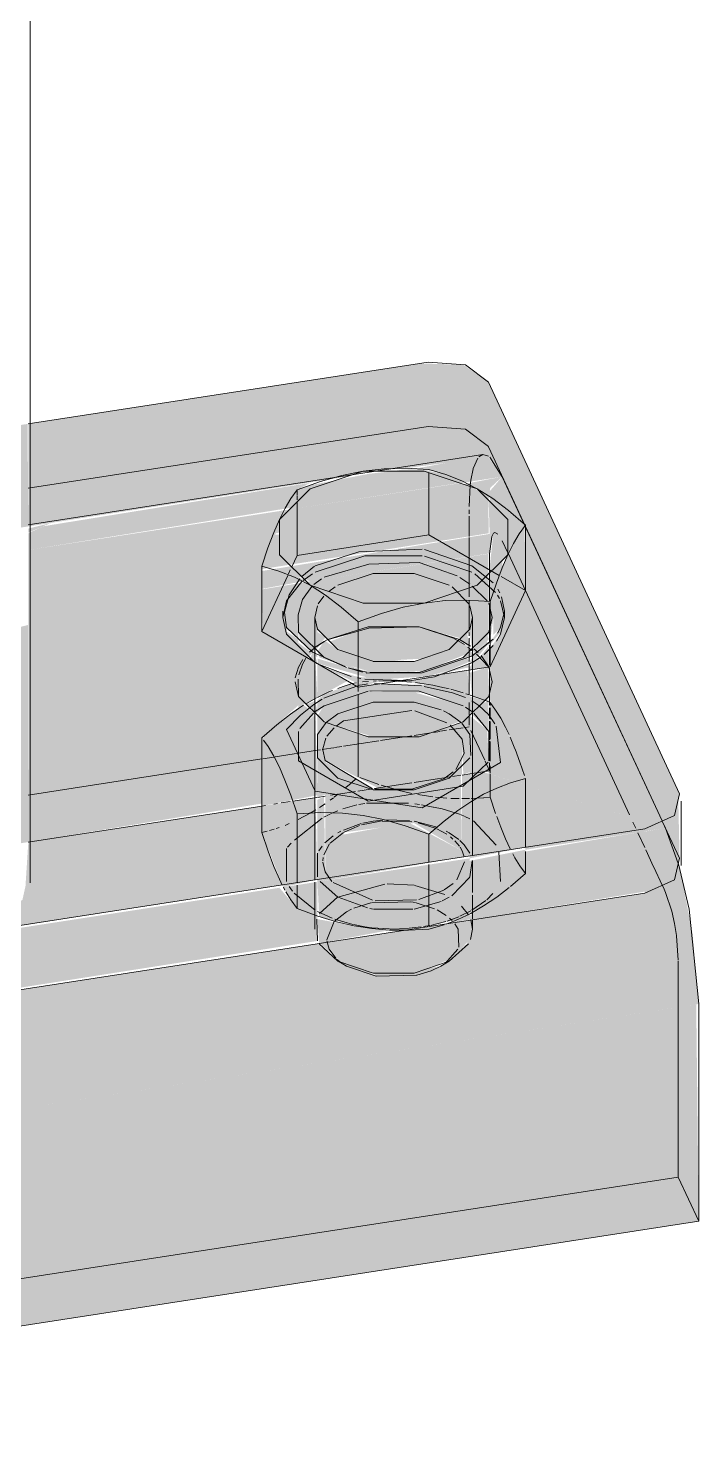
# Model space of a CAD drawing. Header units: millimetres. Extents: x -3576 to 4228, y -1686 to 5244.
# Drawn here: x -1121.2 to -1053.2, y 515.2 to 658.8 of the extents above; entities that cross this region are included whole.
import ezdxf

# ---------------------------------------------------------------- set-up
doc = ezdxf.new("R2010")
doc.units = ezdxf.units.MM
doc.layers.add('A_--------_E-', color=8, linetype='Continuous', lineweight=9)
doc.layers.add('M-_EQPT----_E', color=7, linetype='Continuous', lineweight=9)

# ---------------------------------------------------------------- blocks, each defined once
blk = doc.blocks.new('PNS-Filter column D1200 _180 Left feed 50-50_ - ASY PNS-Filter column D1200_iam-904181-В50 Аксонометрия')
at = {"layer": 'A_--------_E-'}
h = blk.add_hatch(color=10, dxfattribs=at)
h.paths.add_polyline_path([(-1056.88, 578.28), (-1055.62, 578.84), (-1055.12, 581.03), (-1074.53, 622.85), (-1077.07, 624.62), (-1081.55, 624.75), (-1121.22, 618.62), (-1121.22, 608.2), (-1088.91, 613.25), (-1086.73, 613.81), (-1083.08, 614.1), (-1074.39, 615.22), (-1072.48, 611.91), (-1056.88, 578.29)])
h.paths.add_polyline_path([(-1216.2, 593.5), (-1213.79, 593.88), (-1216.1, 599.5), (-1216.1, 603.88), (-1218.92, 602.63), (-1219.28, 600.15), (-1218, 597.37)])
h = blk.add_hatch(color=254, dxfattribs=at)
h.paths.add_polyline_path([(-1058.1, 578.04), (-1057.61, 578.54), (-1074.4, 593.84), (-1074.34, 590.31), (-1072.67, 587.57), (-1070.98, 583.25), (-1070.76, 581.93), (-1058.65, 578.21)])
h.paths.add_polyline_path([(-1060.79, 586.71), (-1070.76, 608.19), (-1070.76, 601.68), (-1072.33, 598.29), (-1060.92, 586.84)])
h.paths.add_polyline_path([(-1193.63, 596.99), (-1191.15, 597.38), (-1191.15, 604.51), (-1198.5, 603.38), (-1198.5, 598.52), (-1195.7, 597.64)])
h.paths.add_polyline_path([(-1072.55, 605.32), (-1071.98, 606.46), (-1072.55, 606.88), (-1072.55, 606.46)])
h.paths.add_polyline_path([(-1073.13, 603.99), (-1073.11, 604.77), (-1073.42, 604.38)])
h.paths.add_polyline_path([(-1121.22, 608.2), (-1121.3, 618.61), (-1124.12, 618.17), (-1124.12, 607.75), (-1121.29, 608.19)])
h.paths.add_polyline_path([(-1121.22, 607.57), (-1118.92, 608.55), (-1121.22, 607.98)])
h.paths.add_polyline_path([(-1070.85, 608.39), (-1073.11, 613.25), (-1074.51, 611.63), (-1074.31, 610.67), (-1074.09, 611.02), (-1071.39, 608.86)])
h = blk.add_hatch(color=254, dxfattribs=at)
h.paths.add_polyline_path([(-1218, 590.84), (-1212.83, 591.82), (-1213.79, 593.88), (-1218.91, 592.81), (-1218.45, 591.82)])
h.paths.add_polyline_path([(-1121.22, 605.81), (-1094.55, 610.1), (-1094.57, 610.37), (-1094.76, 610.71), (-1093.94, 611.9), (-1092.63, 612.62), (-1119.73, 608.21), (-1121.22, 607.5), (-1121.22, 606.17)])
h.paths.add_polyline_path([(-1077.39, 612.59), (-1073.11, 613.25), (-1074.53, 615.23), (-1075.82, 615.22), (-1081.98, 614.05), (-1080.01, 613.81), (-1078.8, 613.25), (-1078.78, 613.05), (-1077.45, 612.61)])
h = blk.add_hatch(color=254, dxfattribs=at)
h.paths.add_polyline_path([(-1201.43, 555.15), (-1095.45, 571.8), (-1096.88, 575.21), (-1097.53, 577.56), (-1097.53, 579.8), (-1121.22, 576.14), (-1121.51, 571.65), (-1121.82, 570.26), (-1125.47, 568.65), (-1192.23, 558.57), (-1195.7, 558.83), (-1198.51, 560.97), (-1200.01, 563.95), (-1205.15, 563.16), (-1203.04, 558.61)])
h.paths.add_polyline_path([(-1070.76, 575.36), (-1056.54, 577.56), (-1060.92, 586.84), (-1072.33, 598.29), (-1074.34, 593.79), (-1057.71, 578.43), (-1058.1, 578.04), (-1070.76, 581.93), (-1070.76, 575.62)])
h.paths.add_polyline_path([(-1218, 590.84), (-1212.49, 591.09), (-1212.75, 591.65), (-1217.44, 590.93)])
h.paths.add_polyline_path([(-1215.56, 585.6), (-1210.32, 586.41), (-1212.38, 590.84), (-1218, 590.84), (-1216.1, 586.75)])
h.paths.add_polyline_path([(-1121.22, 600.2), (-1097.53, 603.86), (-1097.53, 604.17), (-1096.1, 607.5), (-1095.73, 607.58), (-1095.73, 608.91), (-1094.87, 609.89), (-1121.22, 605.81), (-1121.22, 600.45)])
h.paths.add_polyline_path([(-1074.51, 610.86), (-1074.34, 612.11), (-1073.11, 613.25), (-1077.07, 612.49), (-1075.66, 612.02), (-1074.53, 610.89)])
for color, points in [(254, [(-1094.74, 609.91), (-1077.45, 612.61), (-1078.8, 613.25), (-1078.89, 613.48), (-1081.55, 614.02), (-1083.27, 613.96), (-1084.27, 613.81), (-1086.73, 613.53), (-1092.63, 612.38), (-1093.94, 611.9), (-1094.87, 610.54), (-1094.55, 610.1)]), (254, [(-1089.25, 613.14), (-1086.73, 613.81), (-1087.25, 613.81), (-1088.91, 613.25)]), (254, [(-1097.53, 601.85), (-1093.39, 602.61), (-1093.8, 603.08), (-1093.44, 603.03), (-1092.63, 602.61), (-1074.39, 605.46), (-1074.02, 607.5), (-1097.53, 603.67), (-1097.53, 602.22)]), (254, [(-1086.21, 594.49), (-1081.23, 594.77), (-1078.49, 595.69), (-1077.52, 596.65), (-1081.55, 598), (-1086.73, 598), (-1090.62, 596.5), (-1089.46, 595.57), (-1086.26, 594.5)]), (254, [(-1074.4, 596.15), (-1074.3, 596.5), (-1074.4, 596.4)]), (254, [(-1091.09, 573.11), (-1089.13, 577.13), (-1082.07, 578.07), (-1077.2, 575.26), (-1077.33, 582.93), (-1091.09, 580.8), (-1091.09, 573.98)]), (10, [(-1055.25, 573.94), (-1055.12, 574.5), (-1055.25, 580.43), (-1055.9, 578.71), (-1056.88, 578.28), (-1055.62, 574.99), (-1055.25, 573.98)]), (254, [(-1083.03, 567.19), (-1077.63, 568.27), (-1076.42, 568.85), (-1076.42, 574.49), (-1091.87, 572.1), (-1091.7, 568.56), (-1087.25, 567.48), (-1083.55, 567.19)]), (10, [(-1198.07, 537.28), (-1053.18, 559.7), (-1053.8, 566.82), (-1054.86, 572.3), (-1055.25, 573.9), (-1055.9, 572.18), (-1058.65, 570.96), (-1076.42, 568.21), (-1076.67, 565.85), (-1079.35, 563.53), (-1085.9, 562.51), (-1086.73, 563), (-1090.13, 564.36), (-1091.87, 565.82), (-1194.25, 550.07), (-1198.07, 550.62), (-1200.14, 552.37), (-1200.79, 553.36), (-1199.6, 549.24), (-1198.69, 544.41), (-1198.16, 539)]), (254, [(-1085.9, 562.51), (-1081.5, 563.02), (-1078.2, 564.31), (-1076.42, 566.25), (-1076.42, 568.21), (-1091.63, 565.86), (-1089.36, 563.88), (-1086.21, 562.83)]), (10, [(-1198.07, 515.24), (-1053.18, 537.65), (-1053.43, 559.66), (-1198.07, 537.28), (-1198.07, 526.81)])]:
    blk.add_hatch(color=color, dxfattribs=at).paths.add_polyline_path(points)
h = blk.add_hatch(color=254, dxfattribs=at)
h.paths.add_polyline_path([(-1095.33, 571.56), (-1091.87, 572.35), (-1092.09, 580.65), (-1097.53, 579.8), (-1097.53, 577.11), (-1095.38, 571.65)])
h.paths.add_polyline_path([(-1076.42, 574.49), (-1070.76, 575.62), (-1070.76, 581.93), (-1075.11, 583.27), (-1076.42, 583.07), (-1076.42, 574.74)])
h.paths.add_polyline_path([(-1074.4, 593.94), (-1074.34, 593.95), (-1072.33, 598.29), (-1074.05, 600.01), (-1074.02, 597.18), (-1073.28, 597.92), (-1073.28, 597.27), (-1074.34, 595.86), (-1074.4, 593.95)])
h.paths.add_polyline_path([(-1097.53, 603.86), (-1074.5, 607.5), (-1074.53, 610.89), (-1075.91, 612.1), (-1077.39, 612.59), (-1094.74, 609.91), (-1095.73, 608.91), (-1095.73, 607.35), (-1096.39, 607.35), (-1097.53, 604.17)])
h = blk.add_hatch(color=254, dxfattribs=at)
h.paths.add_polyline_path([(-1070.76, 581.93), (-1070.98, 583.25), (-1072.79, 587.82), (-1074.4, 590.33), (-1074.53, 583.36), (-1074.48, 583.08), (-1071.46, 582.15)])
h.paths.add_polyline_path([(-1074.4, 596.8), (-1074.24, 597.27), (-1073.9, 599.87), (-1072.33, 598.29), (-1070.76, 601.68), (-1070.85, 608.39), (-1074.09, 611.02), (-1074.5, 610.73), (-1074.39, 607.44), (-1074.02, 607.5), (-1074.4, 603.97), (-1074.4, 597.27)])
h.paths.add_polyline_path([(-1073.13, 603.99), (-1073.45, 604.42), (-1072.55, 605.32), (-1073.11, 604.04)])
h.paths.add_polyline_path([(-1072.55, 605.32), (-1072.55, 606.88), (-1071.98, 606.46)])
h = blk.add_hatch(color=254, dxfattribs=at)
h.paths.add_polyline_path([(-1092.03, 589.15), (-1091.87, 589.31), (-1092.09, 590.48), (-1093.01, 590.14), (-1092.09, 589.22)])
h.paths.add_polyline_path([(-1097.53, 579.8), (-1091.87, 580.9), (-1092.09, 589.09), (-1093.8, 587.57), (-1093.8, 589.68), (-1097.13, 587.07), (-1097.53, 586.44), (-1097.53, 580.05)])
h.paths.add_polyline_path([(-1076.26, 589.15), (-1074.89, 590.52), (-1076.42, 590.93), (-1076.42, 589.31)])
h.paths.add_polyline_path([(-1076.42, 583.07), (-1074.4, 583.38), (-1074.67, 587.57), (-1076.42, 588.99), (-1076.42, 583.25)])
h.paths.add_polyline_path([(-1091.87, 590.84), (-1088.82, 592.51), (-1091.87, 594.19), (-1091.87, 590.93)])
h.paths.add_polyline_path([(-1076.42, 593.63), (-1074.53, 593.96), (-1075.68, 594.87), (-1076.42, 593.91)])
h.paths.add_polyline_path([(-1076.42, 591.08), (-1076.67, 593.59), (-1083.18, 592.45), (-1079.44, 591.91), (-1076.43, 591.08)])
h.paths.add_polyline_path([(-1074.48, 593.93), (-1074.4, 594.11), (-1074.48, 593.95)])
h.paths.add_polyline_path([(-1092.03, 595.69), (-1091.87, 595.85), (-1091.87, 597.76), (-1090.77, 596.65), (-1086.73, 598), (-1081.04, 597.82), (-1077.33, 596.84), (-1076.42, 597.46), (-1076.19, 595.75), (-1074.48, 597.27), (-1074.53, 605.41), (-1092.97, 602.56), (-1093.21, 602.52), (-1097.53, 601.8), (-1097.39, 597.46), (-1093.8, 595.38), (-1093.8, 596.07), (-1095, 597.53), (-1095, 597.92), (-1093.8, 596.72), (-1093.8, 597.46), (-1092.09, 595.75)])
h.paths.add_polyline_path([(-1091.87, 594.94), (-1092.09, 595.62), (-1092.4, 595.32), (-1092.09, 595.01)])
h.paths.add_polyline_path([(-1076.42, 594.94), (-1075.89, 595.32), (-1076.42, 595.53), (-1076.42, 595.01)])
h.paths.add_polyline_path([(-1081.04, 600.42), (-1079.48, 600.94), (-1079.22, 600.62), (-1080.65, 600.47)])
h.paths.add_polyline_path([(-1083.18, 600), (-1082.84, 600.42), (-1081.55, 600.32), (-1082.84, 600.07)])
h.paths.add_polyline_path([(-1091.06, 601.22), (-1091.55, 601.86), (-1091.07, 601.44)])
h = blk.add_hatch(color=254, dxfattribs=at)
h.paths.add_polyline_path([(-1121.22, 598.18), (-1097.53, 601.85), (-1097.53, 603.86), (-1121.22, 600.2), (-1121.22, 599.54)])
h.paths.add_polyline_path([(-1093.21, 602.52), (-1093.08, 602.67), (-1093.8, 603.08), (-1093.8, 602.82), (-1093.39, 602.61)])
h = blk.add_hatch(color=254, dxfattribs=at)
h.paths.add_polyline_path([(-1205.15, 563.16), (-1200.01, 564.19), (-1209.45, 584.54), (-1214.69, 583.72), (-1214.36, 583.01)])
h.paths.add_polyline_path([(-1121.22, 576.14), (-1097.53, 580.05), (-1097.39, 586.84), (-1093.8, 590.04), (-1093.72, 590.84), (-1093.01, 590.14), (-1091.87, 590.84), (-1092.09, 594.36), (-1092.87, 594.85), (-1093.8, 593.91), (-1093.8, 595.38), (-1097.53, 597.53), (-1097.53, 601.85), (-1121.22, 598.18), (-1121.22, 577.31)])
h.paths.add_polyline_path([(-1074.4, 590.33), (-1074.57, 593.91), (-1076.42, 593.33), (-1076.19, 590.99), (-1074.89, 590.52), (-1074.48, 590.93), (-1074.48, 590.36)])
h.paths.add_polyline_path([(-1081.04, 600.42), (-1079.1, 600.76), (-1079.48, 600.94), (-1080.65, 600.55)])
h.paths.add_polyline_path([(-1083.18, 600), (-1081.55, 600.42), (-1082.84, 600.42)])
h.paths.add_polyline_path([(-1091.06, 601.22), (-1091.25, 601.76), (-1091.63, 601.58), (-1091.07, 601.22)])
h = blk.add_hatch(color=254, dxfattribs=at)
h.paths.add_polyline_path([(-1198.5, 564.18), (-1191.15, 565.32), (-1191.15, 587.37), (-1198.5, 586.23), (-1198.5, 583.01)])
h.paths.add_polyline_path([(-1124.12, 575.69), (-1121.22, 576.14), (-1121.27, 598.18), (-1124.12, 597.46), (-1124.12, 575.77)])
h.paths.add_polyline_path([(-1093.8, 589.68), (-1093.13, 590.25), (-1093.8, 590.84), (-1093.8, 590.04)])
h.paths.add_polyline_path([(-1074.48, 590.36), (-1074.66, 590.75), (-1074.79, 590.48), (-1074.53, 590.38)])
h.paths.add_polyline_path([(-1093.8, 593.91), (-1092.91, 594.87), (-1093.8, 595.38), (-1093.8, 594.36)])
h = blk.add_hatch(color=254, dxfattribs=at)
h.paths.add_polyline_path([(-1091.87, 580.68), (-1091.09, 580.96), (-1091.06, 584.42), (-1085.75, 581.63), (-1079.01, 582.67), (-1077.2, 586.58), (-1077.07, 582.97), (-1076.42, 583.25), (-1076.42, 588.99), (-1077.55, 588.18), (-1082.28, 586.84), (-1087.1, 586.97), (-1091.21, 588.34), (-1091.87, 588.99), (-1091.87, 580.9)])
h.paths.add_polyline_path([(-1082.54, 592.68), (-1080.55, 592.91), (-1081.71, 592.81), (-1082.3, 592.72)])
h.paths.add_polyline_path([(-1091.87, 594.29), (-1092.09, 595.01), (-1092.4, 595.32), (-1092.6, 594.87), (-1091.94, 594.31)])
h.paths.add_polyline_path([(-1083.77, 592.49), (-1083.73, 592.68), (-1087.73, 592.91), (-1091.06, 593.8), (-1087.94, 592.32), (-1086.45, 592.46), (-1085.19, 592.5)])
h.paths.add_polyline_path([(-1076.42, 589.31), (-1076.43, 591.08), (-1080.15, 592.07), (-1085.37, 592.24), (-1088.05, 592.06), (-1088.52, 592.16), (-1091.21, 591.15), (-1091.87, 590.55), (-1091.87, 589.31), (-1091.06, 590.02), (-1086.21, 591.46), (-1081.04, 591.29), (-1076.66, 589.55), (-1076.43, 589.33)])
h.paths.add_polyline_path([(-1076.42, 594.29), (-1076.19, 594.36), (-1075.58, 595.01), (-1075.89, 595.32), (-1076.42, 594.46), (-1076.42, 594.32)])
h.paths.add_polyline_path([(-1080.1, 593.06), (-1076.42, 593.91), (-1076.7, 594.19), (-1079.27, 593.33)])
h.paths.add_polyline_path([(-1087.05, 593.33), (-1080.65, 593.53), (-1076.42, 595.01), (-1076.7, 595.24), (-1077.07, 594.87), (-1082.22, 593.37), (-1087.21, 593.53), (-1091.57, 595.23), (-1091.87, 595.53), (-1091.66, 594.87), (-1087.06, 593.34)])
h.paths.add_polyline_path([(-1076.42, 595.85), (-1076.7, 597.47), (-1077.52, 596.65), (-1076.7, 596.13), (-1076.53, 595.96)])
h.paths.add_polyline_path([(-1091.87, 595.85), (-1091.06, 596.95), (-1091.87, 597.46), (-1091.87, 596.47)])
h.paths.add_polyline_path([(-1093.8, 596.07), (-1093.8, 596.72), (-1095, 597.53), (-1095, 597.27), (-1094.11, 596.37)])
h.paths.add_polyline_path([(-1074.48, 596.07), (-1074.4, 596.5), (-1074.48, 596.34)])
h = blk.add_hatch(color=254, dxfattribs=at)
h.paths.add_polyline_path([(-1093.8, 587.38), (-1092.09, 589.22), (-1093.28, 590.04), (-1093.8, 589.68), (-1093.8, 587.56)])
h.paths.add_polyline_path([(-1074.48, 587.38), (-1074.53, 590.38), (-1075.1, 590.31), (-1076.19, 589.09), (-1074.53, 587.43)])
h.paths.add_polyline_path([(-1074.49, 593.92), (-1074.48, 594.15), (-1074.53, 596.02), (-1075.44, 594.87), (-1074.52, 593.95)])
h.paths.add_polyline_path([(-1092.87, 594.85), (-1092.72, 594.99), (-1093.8, 596.07), (-1093.8, 595.38), (-1092.91, 594.87)])
h.paths.add_polyline_path([(-1075.89, 595.32), (-1074.48, 596.72), (-1074.67, 597.27), (-1076.19, 595.62)])
h.paths.add_polyline_path([(-1092.4, 595.32), (-1092.09, 595.75), (-1093.8, 597.46), (-1093.58, 596.5), (-1092.63, 595.55)])
h = blk.add_hatch(color=254, dxfattribs=at)
h.paths.add_polyline_path([(-1091.87, 572.1), (-1076.42, 574.74), (-1076.42, 583.07), (-1077.2, 582.95), (-1077.2, 575.26), (-1082.65, 578.14), (-1089.34, 576.88), (-1091.09, 573.11), (-1091.21, 580.78), (-1091.87, 580.44), (-1091.87, 572.35)])
h.paths.add_polyline_path([(-1074.32, 596.23), (-1073.28, 597.46), (-1073.28, 597.92), (-1074.3, 596.5), (-1074.3, 596.48)])
h = blk.add_hatch(color=9, dxfattribs=at)
h.paths.add_polyline_path([(-1075.56, 594.99), (-1074.48, 596.34), (-1074.7, 596.5), (-1075.85, 595.28), (-1075.58, 595.01)])
h.paths.add_polyline_path([(-1092.72, 594.99), (-1092.4, 595.32), (-1093.8, 596.39), (-1093.8, 596.07), (-1093.33, 595.59)])
h = blk.add_hatch(color=254, dxfattribs=at)
h.paths.add_polyline_path([(-1083.18, 586.84), (-1081.04, 587.02), (-1076.78, 588.63), (-1076.43, 589.33), (-1077.07, 589.97), (-1082.47, 591.46), (-1087.05, 591.36), (-1091.21, 589.97), (-1091.87, 588.99), (-1090.77, 588.19), (-1086.21, 586.84), (-1085.21, 586.84)])
h.paths.add_polyline_path([(-1086.21, 593.37), (-1081.04, 593.55), (-1076.7, 595.24), (-1076.42, 595.85), (-1077.52, 596.65), (-1078.9, 595.55), (-1082.07, 594.49), (-1087.05, 594.77), (-1089.8, 595.69), (-1091.06, 596.55), (-1091.21, 596.5), (-1091.87, 595.53), (-1091.06, 594.82), (-1086.34, 593.37)])
h = blk.add_hatch(color=9, dxfattribs=at)
h.paths.add_polyline_path([(-1091.09, 580.8), (-1086.21, 581.62), (-1091.09, 584.28), (-1091.09, 580.96)])
h.paths.add_polyline_path([(-1079.01, 582.67), (-1077.2, 583.01), (-1077.2, 586.58), (-1078.49, 583.81)])
h.paths.add_polyline_path([(-1087.73, 591.88), (-1085.37, 592.5), (-1087.94, 592.32), (-1088.05, 592.06), (-1087.79, 591.91)])
h.paths.add_polyline_path([(-1085.37, 592.68), (-1080.68, 592.97), (-1078.49, 593.6), (-1076.42, 594.46), (-1076.7, 594.84), (-1082.07, 593.33), (-1087.73, 593.56), (-1091.87, 594.78), (-1091.85, 594.28), (-1086.21, 592.68), (-1085.5, 592.68)])
h = blk.add_hatch(color=254, dxfattribs=at)
h.paths.add_polyline_path([(-1193.88, 550.04), (-1193.88, 556.32), (-1201.43, 555.15), (-1199.6, 551.77), (-1197.68, 550.33), (-1194.25, 550.07)])
h.paths.add_polyline_path([(-1058.65, 570.96), (-1055.62, 572.3), (-1055.25, 573.98), (-1056.54, 577.56), (-1058.65, 577.21), (-1058.65, 571.04)])
h = blk.add_hatch(color=254, dxfattribs=at)
h.paths.add_polyline_path([(-1193.88, 550.04), (-1091.87, 566.1), (-1091.87, 568.62), (-1093.94, 569.38), (-1095.73, 571.5), (-1193.88, 556.32), (-1193.88, 550.12)])
h.paths.add_polyline_path([(-1076.42, 568.21), (-1058.65, 571.11), (-1058.65, 577.24), (-1070.76, 575.18), (-1070.76, 572.96), (-1075.01, 569.65), (-1076.42, 568.66), (-1076.42, 568.27)])
h = blk.add_hatch(color=254, dxfattribs=at)
h.paths.add_polyline_path([(-1091.87, 568.62), (-1091.87, 572.1), (-1095.33, 571.56), (-1093.94, 569.38), (-1092.21, 568.74)])
h.paths.add_polyline_path([(-1091.63, 565.86), (-1084.55, 567.2), (-1088.14, 567.62), (-1091.87, 568.32), (-1091.7, 565.93)])
h.paths.add_polyline_path([(-1076.42, 568.85), (-1074.4, 570.06), (-1071.52, 572.3), (-1070.76, 572.96), (-1070.76, 575.36), (-1076.42, 574.23), (-1076.42, 568.9)])
h.paths.add_polyline_path([(-1078.74, 567.85), (-1076.42, 568.3), (-1076.42, 568.85), (-1078.49, 567.95)])
h = blk.add_hatch(color=254, dxfattribs=at)
h.paths.add_polyline_path([(-1082.62, 563.02), (-1079.44, 563.71), (-1079.44, 563.8), (-1082.07, 563.15)])
h.paths.add_polyline_path([(-1082.64, 567.18), (-1079.44, 567.63), (-1080.56, 567.57), (-1082.97, 567.19)])
for p, q in [((-1121.02, 750.57), (-1121.02, 572)), ((-1080.65, 624.89), (-1121.22, 618.62)), ((-1055.12, 581.03), (-1074.53, 622.85)), ((-1121.22, 612.09), (-1080.65, 618.36)), ((-1080.65, 618.36), (-1076.86, 618.07)), ((-1076.86, 618.07), (-1074.53, 616.32)), ((-1074.52, 616.29), (-1056.88, 578.29)), ((-1085.94, 613.81), (-1075.09, 615.49)), ((-1075.6, 615.14), (-1076.06, 614.08)), ((-1075.09, 615.49), (-1075.49, 615.27)), ((-1074.52, 615.32), (-1075.09, 615.49)), ((-1073.11, 613.25), (-1074.39, 615.22)), ((-1121.22, 608.35), (-1088.38, 613.43)), ((-1088.38, 613.43), (-1085.94, 613.81)), ((-1080.56, 607.33), (-1080.56, 613.65)), ((-1076.07, 614.06), (-1076.3, 612.89)), ((-1056.88, 578.29), (-1073.11, 613.25)), ((-1093.94, 611.39), (-1093.94, 611.9)), ((-1076.36, 612.39), (-1076.47, 610.21)), ((-1076.3, 612.87), (-1076.36, 612.39)), ((-1093.94, 610.89), (-1093.94, 611.35)), ((-1093.94, 605.26), (-1093.94, 610.7)), ((-1076.47, 609.89), (-1076.47, 609.49)), ((-1076.47, 609.24), (-1076.47, 607.72)), ((-1080.56, 607.33), (-1093.94, 605.26)), ((-1073.42, 603.21), (-1080.56, 607.33)), ((-1076.47, 607.72), (-1076.47, 607.18)), ((-1074.02, 607.5), (-1074.19, 607.19)), ((-1073.88, 607.57), (-1074.02, 607.5)), ((-1073.58, 607.42), (-1073.88, 607.57)), ((-1070.76, 601.68), (-1070.76, 608.31)), ((-1081.23, 605.88), (-1087.66, 605.61)), ((-1076.19, 604.2), (-1081.01, 605.84)), ((-1076.47, 607.08), (-1076.47, 603.06)), ((-1074.19, 607.19), (-1074.4, 605.43)), ((-1073.11, 606.72), (-1072.55, 605.53)), ((-1093.94, 605.26), (-1094.49, 604.08)), ((-1087.66, 605.61), (-1092.09, 604.2)), ((-1087.05, 605.22), (-1092.09, 603.54)), ((-1086.66, 604.38), (-1091.21, 603.03)), ((-1081.23, 605.22), (-1087.05, 605.22)), ((-1081.55, 604.53), (-1086.66, 604.38)), ((-1077.7, 603.18), (-1081.55, 604.53)), ((-1076.19, 603.54), (-1081.01, 605.19)), ((-1074.4, 605.43), (-1074.4, 604.26)), ((-1072.5, 605.42), (-1070.76, 601.68)), ((-1097.53, 597.53), (-1097.53, 604.17)), ((-1094.86, 603.29), (-1097.53, 597.53)), ((-1094.63, 603.78), (-1094.81, 603.39)), ((-1092.17, 604.15), (-1093.45, 603.12)), ((-1092.38, 603.37), (-1093.31, 602.71)), ((-1086.21, 603.41), (-1089.8, 602.22)), ((-1082.07, 603.41), (-1086.21, 603.41)), ((-1078.49, 602.22), (-1082.07, 603.41)), ((-1076.42, 602.33), (-1077.42, 603.02)), ((-1076.47, 603.06), (-1076.47, 602.43)), ((-1074.05, 602.46), (-1076.19, 604.2)), ((-1073.8, 601.49), (-1075.91, 603.37)), ((-1074.4, 604.26), (-1074.4, 603.52)), ((-1074.4, 603.47), (-1074.4, 600.59)), ((-1070.76, 601.68), (-1073.23, 603.1)), ((-1093.45, 602.59), (-1095, 600.63)), ((-1093.66, 602.88), (-1094.73, 601.24)), ((-1092.46, 602.09), (-1093.39, 600.76)), ((-1091.45, 602.89), (-1092.23, 602.3)), ((-1090.08, 602.05), (-1090.72, 601.58)), ((-1076.49, 600.3), (-1078.2, 602.05)), ((-1076.47, 602.43), (-1076.47, 601.95)), ((-1076.47, 601.95), (-1076.47, 601.05)), ((-1074.66, 600.65), (-1076.16, 602.12)), ((-1074.34, 593.95), (-1070.76, 601.68)), ((-1073.37, 601.46), (-1073.57, 601.82)), ((-1070.76, 601.68), (-1060.2, 578.92)), ((-1095, 600.63), (-1095.39, 598.95)), ((-1094.73, 601.24), (-1095.23, 599.48)), ((-1093.39, 600.76), (-1093.82, 599.23)), ((-1091.87, 600.15), (-1092.14, 598.95)), ((-1091.22, 601.1), (-1091.79, 600.32)), ((-1076.47, 600.7), (-1076.47, 600.05)), ((-1076.14, 598.95), (-1076.42, 600.15)), ((-1074.14, 598.95), (-1074.48, 600.45)), ((-1074.4, 600.36), (-1074.4, 596.8)), ((-1074.34, 593.95), (-1074.34, 600.58)), ((-1073.41, 600.88), (-1073.61, 601.22)), ((-1072.9, 598.95), (-1073.28, 600.63)), ((-1072.9, 599.6), (-1073.18, 601.05)), ((-1095.39, 598.95), (-1095.39, 599.6)), ((-1095.39, 598.95), (-1095, 597.27)), ((-1095.23, 599.46), (-1095, 597.92)), ((-1093.82, 599.23), (-1093.8, 597.46)), ((-1092.14, 590.72), (-1092.14, 598.95)), ((-1092.14, 598.95), (-1091.87, 597.76)), ((-1076.47, 600.05), (-1076.47, 597.7)), ((-1076.42, 597.76), (-1076.14, 598.95)), ((-1076.14, 598.95), (-1076.14, 590.72)), ((-1074.48, 597.46), (-1074.14, 598.95)), ((-1073.28, 597.92), (-1072.9, 599.6)), ((-1073.28, 597.27), (-1072.9, 598.95)), ((-1072.9, 599.6), (-1072.9, 598.95)), ((-1097.53, 597.53), (-1087.73, 591.88)), ((-1095, 597.92), (-1092.39, 595.42)), ((-1095, 597.27), (-1092.22, 594.43)), ((-1093.8, 597.46), (-1091.21, 594.87)), ((-1091.87, 597.76), (-1089.8, 595.69)), ((-1086.66, 597.85), (-1090.89, 596.68)), ((-1090.83, 596.71), (-1086.73, 598)), ((-1087.73, 591.88), (-1087.73, 598.51)), ((-1086.73, 598), (-1081.55, 598)), ((-1081.55, 598), (-1086.66, 597.85)), ((-1081.55, 598), (-1077.45, 596.71)), ((-1078.05, 596.85), (-1081.55, 598)), ((-1078.49, 595.69), (-1076.42, 597.76)), ((-1077.07, 594.87), (-1074.48, 597.46)), ((-1076.47, 597.42), (-1076.47, 597.08)), ((-1073.69, 596.56), (-1073.28, 597.27)), ((-1073.6, 597.35), (-1073.28, 597.92)), ((-1092.69, 595.42), (-1092.28, 595.78)), ((-1092.09, 595.89), (-1092.43, 595.59)), ((-1076.96, 596.19), (-1078.05, 596.85)), ((-1077.45, 596.71), (-1076.34, 596.03)), ((-1076.1, 595.53), (-1076.61, 595.94)), ((-1076.47, 596.85), (-1076.47, 596.01)), ((-1076.47, 595.9), (-1076.47, 595.47)), ((-1076.19, 595.01), (-1074.03, 596.76)), ((-1076.01, 595.78), (-1075.56, 595.38)), ((-1074.97, 595.19), (-1074.03, 596.11)), ((-1074.4, 596.8), (-1074.4, 596.4)), ((-1074.4, 596.15), (-1074.4, 594.11)), ((-1093.8, 593.91), (-1093.35, 594.67)), ((-1092.99, 594.92), (-1093.39, 594.22)), ((-1092.39, 595.42), (-1089.07, 593.96)), ((-1091.21, 594.87), (-1088.93, 593.88)), ((-1089.8, 595.69), (-1086.26, 594.5)), ((-1086.21, 594.49), (-1082.07, 594.49)), ((-1082.07, 594.49), (-1078.49, 595.69)), ((-1081.55, 593.37), (-1077.07, 594.87)), ((-1081.23, 593.33), (-1076.19, 595.01)), ((-1079.98, 592.92), (-1076.19, 594.36)), ((-1076.47, 595.47), (-1076.47, 594.92)), ((-1076.47, 594.92), (-1076.47, 594.49)), ((-1076.19, 594.36), (-1075.26, 594.97)), ((-1074.5, 593.93), (-1075.74, 595.22)), ((-1075.27, 595.08), (-1074.49, 593.93)), ((-1094.12, 592.81), (-1093.8, 593.91)), ((-1093.39, 594.22), (-1093.75, 593.12)), ((-1091.97, 594.29), (-1088.44, 592.95)), ((-1088.76, 593.85), (-1087.31, 593.41)), ((-1088.63, 593.79), (-1086.88, 593.4)), ((-1087.73, 591.88), (-1074.34, 593.95)), ((-1086.92, 593.31), (-1081.23, 593.33)), ((-1086.56, 593.35), (-1081.55, 593.37)), ((-1082.53, 592.53), (-1079.98, 592.92)), ((-1076.47, 594.3), (-1076.47, 593.62)), ((-1076.47, 593.62), (-1076.47, 591.08)), ((-1074.48, 593.91), (-1074.14, 592.42)), ((-1074.14, 592.42), (-1074.48, 593.91)), ((-1074.4, 593.84), (-1074.4, 590.33)), ((-1093.8, 590.93), (-1094.14, 592.42)), ((-1093.82, 592.7), (-1093.8, 590.93)), ((-1091.22, 590.75), (-1087.62, 592.06)), ((-1090.35, 591.55), (-1090.65, 591.42)), ((-1089.26, 591.95), (-1089.81, 591.75)), ((-1088.34, 592.23), (-1089.26, 591.95)), ((-1087.95, 592.33), (-1088.34, 592.23)), ((-1087.81, 592.81), (-1087.48, 592.75)), ((-1087.73, 591.42), (-1087.73, 591.88)), ((-1086.7, 592.46), (-1087.29, 592.42)), ((-1087.05, 592.68), (-1082.53, 592.53)), ((-1085.91, 592.5), (-1086.19, 592.49)), ((-1086.07, 592.26), (-1081.31, 592)), ((-1083.77, 592.49), (-1085.64, 592.51)), ((-1082.34, 592.39), (-1083.73, 592.49)), ((-1080.15, 592.07), (-1081.93, 592.34)), ((-1081.03, 591.95), (-1078.18, 591.3)), ((-1079.45, 591.92), (-1080.15, 592.07)), ((-1078.49, 591.69), (-1079.45, 591.92)), ((-1077.09, 591.29), (-1078.34, 591.66)), ((-1074.14, 592.42), (-1074.48, 590.93)), ((-1074.48, 590.93), (-1074.14, 592.42)), ((-1091.21, 588.34), (-1093.8, 590.93)), ((-1093.8, 590.93), (-1091.21, 588.34)), ((-1093.28, 590.04), (-1093.8, 589.7)), ((-1093.6, 589.03), (-1092.24, 590.11)), ((-1091.98, 590.79), (-1093, 590.21)), ((-1092.24, 590.11), (-1091.39, 590.65)), ((-1092.14, 584.19), (-1092.14, 590.72)), ((-1090.65, 591.42), (-1091.87, 590.84)), ((-1089.8, 589.15), (-1086.21, 590.35)), ((-1087.73, 587.18), (-1087.73, 591.13)), ((-1086.21, 590.35), (-1082.07, 590.35)), ((-1082.07, 590.35), (-1079.32, 589.57)), ((-1078.17, 591.3), (-1076.86, 590.81)), ((-1074.48, 590.93), (-1077.07, 588.34)), ((-1077.07, 588.34), (-1074.48, 590.93)), ((-1076.43, 591.08), (-1076.83, 591.21)), ((-1076.47, 590.32), (-1076.47, 589.37)), ((-1074.91, 590.54), (-1076.36, 591.06)), ((-1076.19, 590.48), (-1075.49, 590.02)), ((-1076.14, 590.72), (-1076.14, 584.19)), ((-1075.49, 590.02), (-1074.51, 589.11)), ((-1074.49, 590.37), (-1074.91, 590.54)), ((-1074.4, 590.33), (-1074.4, 590.03)), ((-1074.34, 590.01), (-1074.34, 590.31)), ((-1095, 587.57), (-1093.6, 589.03)), ((-1093.66, 587.66), (-1092.28, 589.24)), ((-1091, 588.27), (-1089.8, 589.15)), ((-1082.28, 589.51), (-1089.23, 588.44)), ((-1078.75, 588.25), (-1081.98, 589.46)), ((-1079.08, 589.46), (-1078.49, 589.15)), ((-1078.49, 589.15), (-1077.29, 588.27)), ((-1076.84, 589.83), (-1076.2, 589.39)), ((-1076.47, 589.37), (-1076.47, 588.94)), ((-1076.47, 588.94), (-1076.47, 588.02)), ((-1076.01, 589.24), (-1074.48, 587.38)), ((-1074.51, 589.11), (-1073.86, 588.15)), ((-1074.4, 589.79), (-1074.4, 588.69)), ((-1074.34, 588.63), (-1074.34, 589.77)), ((-1093.8, 584.39), (-1093.8, 587.38)), ((-1091.87, 587.08), (-1091, 588.27)), ((-1086.73, 586.84), (-1091.21, 588.34)), ((-1091.21, 588.34), (-1086.73, 586.84)), ((-1090.19, 587.75), (-1090.92, 586.88)), ((-1089.23, 588.44), (-1089.99, 587.92)), ((-1087.73, 582.76), (-1087.73, 587.18)), ((-1080.36, 587.24), (-1082.07, 586.98)), ((-1077.07, 588.34), (-1081.55, 586.84)), ((-1081.55, 586.84), (-1077.07, 588.34)), ((-1079.44, 587.38), (-1080.1, 587.28)), ((-1078.77, 587.49), (-1079.39, 587.39)), ((-1077.08, 587.75), (-1078.49, 587.53)), ((-1077.2, 586.58), (-1078.42, 588.02)), ((-1077.23, 588.21), (-1076.42, 587.08)), ((-1076.47, 587.84), (-1076.85, 587.79)), ((-1074.9, 584.46), (-1076.3, 587.47)), ((-1074.48, 587.38), (-1074.48, 584.39)), ((-1074.4, 588.41), (-1074.4, 586.54)), ((-1074.34, 586.59), (-1074.34, 588.37)), ((-1073.74, 587.92), (-1073.28, 584.21)), ((-1097.53, 577.11), (-1097.53, 586.73)), ((-1091.87, 584.69), (-1091.87, 587.08)), ((-1091.03, 586.69), (-1091.33, 585.6)), ((-1090.21, 585.72), (-1090.5, 585.67)), ((-1089.41, 585.84), (-1090.16, 585.73)), ((-1085.63, 586.43), (-1089.23, 585.87)), ((-1081.55, 586.84), (-1086.73, 586.84)), ((-1086.73, 586.84), (-1081.55, 586.84)), ((-1083.08, 586.82), (-1085.46, 586.45)), ((-1082.28, 586.94), (-1082.94, 586.84)), ((-1076.98, 585.18), (-1077.2, 586.58)), ((-1076.42, 587.08), (-1076.32, 584.93)), ((-1074.4, 586.4), (-1074.4, 584.38)), ((-1074.34, 584.37), (-1074.34, 586.37)), ((-1071.83, 585.62), (-1072.31, 586.8)), ((-1097.53, 584.59), (-1121.24, 580.92)), ((-1096.3, 584.78), (-1097.41, 584.6)), ((-1091.87, 585.46), (-1096.18, 584.8)), ((-1091.55, 585.51), (-1091.87, 585.46)), ((-1089.8, 582.62), (-1091.87, 584.69)), ((-1090.51, 585.67), (-1091.41, 585.53)), ((-1091.33, 585.5), (-1091.09, 584.43)), ((-1091.09, 584.43), (-1086.3, 581.55)), ((-1076.42, 584.69), (-1078.49, 582.62)), ((-1077.84, 583.5), (-1076.98, 585.15)), ((-1074.4, 583.38), (-1074.85, 584.36)), ((-1092.14, 572.31), (-1092.14, 584.19)), ((-1079.06, 582.57), (-1078.1, 583.26)), ((-1077.33, 582.93), (-1078.18, 582.8)), ((-1076.42, 583.07), (-1077.2, 582.95)), ((-1074.4, 583.38), (-1076.42, 583.07)), ((-1076.14, 584.19), (-1076.14, 574.79)), ((-1074.4, 584.19), (-1074.4, 583.38)), ((-1074.34, 583.14), (-1074.34, 583.88)), ((-1074.34, 580.69), (-1074.34, 583.04)), ((-1086.21, 581.43), (-1089.8, 582.62)), ((-1088.98, 581.67), (-1088.45, 582.12)), ((-1088.41, 582.16), (-1087.93, 582.59)), ((-1086.48, 581.51), (-1087.76, 581.31)), ((-1087.58, 582.7), (-1085.64, 581.99)), ((-1082.07, 581.43), (-1086.21, 581.43)), ((-1082.28, 582.16), (-1086.13, 581.57)), ((-1086, 581.5), (-1082.28, 581.5)), ((-1085.41, 581.91), (-1084.61, 581.67)), ((-1084.61, 581.67), (-1083.78, 581.43)), ((-1083.73, 581.42), (-1082.28, 581.08)), ((-1082.28, 581.5), (-1079.06, 582.57)), ((-1078.49, 582.62), (-1082.07, 581.43)), ((-1079.94, 582.53), (-1082.07, 582.2)), ((-1079.01, 582.67), (-1079.92, 582.53)), ((-1078.49, 582.75), (-1079.01, 582.67)), ((-1070.76, 575.62), (-1070.76, 582.59)), ((-1095.94, 580.05), (-1096.29, 580)), ((-1094.63, 580.25), (-1095.57, 580.11)), ((-1091.93, 580.67), (-1094.38, 580.29)), ((-1091.09, 580.8), (-1091.87, 580.68)), ((-1091.67, 579.64), (-1091.1, 580.03)), ((-1090.59, 580.4), (-1090.25, 580.64)), ((-1089.8, 581), (-1090.54, 580.89)), ((-1090.17, 580.71), (-1089.81, 580.99)), ((-1088.01, 581.28), (-1089.74, 581.01)), ((-1087.05, 580.07), (-1087.69, 579.96)), ((-1082.64, 580.09), (-1086.88, 580.1)), ((-1081.53, 579.95), (-1081.99, 580.01)), ((-1081.69, 580.96), (-1080.15, 580.73)), ((-1079.88, 580.7), (-1078.74, 580.61)), ((-1078.33, 580.58), (-1077.49, 580.56)), ((-1077.22, 580.56), (-1076.43, 580.57)), ((-1076.28, 580.57), (-1075.03, 580.64)), ((-1074.99, 580.64), (-1074.34, 580.69)), ((-1074.34, 580.69), (-1073.79, 579.04)), ((-1054.95, 580.28), (-1054.95, 573.75)), ((-1097.53, 579.8), (-1121.23, 576.14)), ((-1097.14, 579.86), (-1097.53, 579.8)), ((-1091.39, 578.56), (-1094.22, 576.35)), ((-1093.94, 572.03), (-1093.94, 579)), ((-1093.82, 578.42), (-1092.63, 579.06)), ((-1092.61, 579.07), (-1092.05, 579.4)), ((-1090.95, 578.8), (-1091.22, 578.66)), ((-1090.58, 578.99), (-1090.88, 578.84)), ((-1089.81, 579.33), (-1090.5, 579.03)), ((-1087.87, 579.92), (-1089.29, 579.52)), ((-1080.12, 579.7), (-1081.31, 579.91)), ((-1079.22, 579.5), (-1080.11, 579.7)), ((-1077.35, 578.93), (-1079.2, 579.5)), ((-1076.97, 578.78), (-1077.3, 578.91)), ((-1076.41, 578.51), (-1076.9, 578.75)), ((-1073.68, 578.74), (-1073.27, 577.66)), ((-1193.88, 556.57), (-1058.65, 577.49)), ((-1097.53, 577.11), (-1096.98, 577.25)), ((-1096.73, 577.32), (-1096.27, 577.46)), ((-1096.07, 577.52), (-1095.76, 577.62)), ((-1095.16, 577.84), (-1094.75, 578.01)), ((-1090.59, 576.02), (-1089.23, 577.12)), ((-1089.49, 577.24), (-1089.8, 577.07)), ((-1087.43, 578.01), (-1089.24, 577.36)), ((-1089.15, 577.16), (-1087.62, 577.82)), ((-1087.4, 577.88), (-1085.46, 578.27)), ((-1086.21, 578.26), (-1087.28, 578.05)), ((-1085.25, 578.38), (-1086.21, 578.26)), ((-1085.34, 578.28), (-1082.28, 578.19)), ((-1082.52, 578.33), (-1085.09, 578.39)), ((-1079.73, 577.66), (-1082.07, 578.26)), ((-1081.65, 578.08), (-1079.92, 577.55)), ((-1079.76, 577.48), (-1078.75, 576.93)), ((-1078.49, 577.07), (-1078.82, 577.25)), ((-1073.74, 575.83), (-1076.04, 578.31)), ((-1073.27, 577.66), (-1072.79, 576.48)), ((-1059.86, 578.17), (-1059.57, 577.55)), ((-1059.35, 577.09), (-1058.65, 575.58)), ((-1056.88, 578.28), (-1055.12, 574.5)), ((-1056.54, 577.56), (-1056.88, 578.28)), ((-1055.25, 573.98), (-1056.54, 577.56)), ((-1094.53, 576.02), (-1094.9, 575.61)), ((-1091.41, 575.73), (-1091.74, 575.25)), ((-1091.24, 574.84), (-1090.65, 575.95)), ((-1090.29, 576.76), (-1091.12, 576.06)), ((-1080.56, 574.1), (-1080.56, 576.93)), ((-1077.52, 576.39), (-1078.49, 577.07)), ((-1078.37, 576.66), (-1078.12, 576.45)), ((-1077.93, 576.27), (-1077.47, 575.73)), ((-1076.97, 575.85), (-1077.41, 576.29)), ((-1076.42, 575), (-1076.97, 575.85)), ((-1072.79, 576.48), (-1072.31, 575.46)), ((-1095, 575.48), (-1095, 572.12)), ((-1091.87, 575), (-1091.87, 572.61)), ((-1091.33, 574.23), (-1091.3, 574.56)), ((-1076.42, 572.61), (-1076.18, 574.23)), ((-1076.14, 574.27), (-1076.14, 571.02)), ((-1073.28, 572.12), (-1073.47, 575.12)), ((-1072.05, 574.95), (-1071.83, 574.55)), ((-1071.83, 574.55), (-1071.32, 573.72)), ((-1070.76, 572.96), (-1070.76, 575.18)), ((-1058.55, 575.36), (-1057.75, 573.63)), ((-1080.56, 567.65), (-1080.56, 573.85)), ((-1076.96, 574.12), (-1077.73, 572.31)), ((-1070.76, 572.96), (-1072.29, 571.64)), ((-1071.32, 573.72), (-1070.76, 572.96)), ((-1057.73, 573.6), (-1056.88, 571.76)), ((-1095.17, 571.25), (-1095.33, 571.55)), ((-1094.74, 571.63), (-1094.42, 571.17)), ((-1093.94, 569.38), (-1093.94, 571.78)), ((-1092.14, 567.29), (-1092.14, 572.06)), ((-1091.59, 572.12), (-1089.81, 570.54)), ((-1086.3, 570.23), (-1090.29, 572.03)), ((-1085.05, 571.88), (-1089.8, 570.56)), ((-1082.07, 571.75), (-1084.81, 571.9)), ((-1078.95, 570.81), (-1082, 571.74)), ((-1078.1, 571.94), (-1079, 571.29)), ((-1078.24, 570.69), (-1076.42, 572.59)), ((-1056.88, 571.75), (-1056.7, 571.38)), ((-1056.69, 571.35), (-1056.54, 571.03)), ((-1058.65, 570.96), (-1193.88, 550.04)), ((-1094.25, 570.96), (-1092.09, 569.21)), ((-1089.85, 570.53), (-1091.66, 568.88)), ((-1089.78, 570.53), (-1086.8, 569.45)), ((-1088.18, 569.43), (-1086.47, 569.96)), ((-1086.38, 569.98), (-1082.39, 570.07)), ((-1081.81, 570.26), (-1086, 570.18)), ((-1082.39, 570.07), (-1081.94, 569.99)), ((-1082.07, 569.34), (-1079.32, 570.12)), ((-1081.84, 569.97), (-1079.98, 569.37)), ((-1079.06, 571.25), (-1081.6, 570.31)), ((-1079.23, 570.16), (-1078.49, 570.54)), ((-1076.19, 569.21), (-1074.78, 570.21)), ((-1076.14, 570.75), (-1076.14, 568.34)), ((-1074.69, 570.29), (-1074.07, 570.92)), ((-1056.54, 571.03), (-1055.91, 569.14)), ((-1091.88, 569.09), (-1090.37, 568.4)), ((-1086.56, 569.4), (-1086.21, 569.34)), ((-1086.15, 569.33), (-1082.18, 569.33)), ((-1079.72, 569.26), (-1078.81, 568.7)), ((-1078.7, 568.12), (-1077.52, 568.55)), ((-1077.42, 568.6), (-1076.29, 569.16)), ((-1076.56, 568.76), (-1077.25, 569.64)), ((-1055.91, 569.11), (-1055.63, 567.86)), ((-1091.95, 568.31), (-1091.87, 566.1)), ((-1090.91, 566.21), (-1090.18, 568.07)), ((-1090.11, 568.3), (-1088.29, 567.77)), ((-1088.23, 567.76), (-1087.05, 567.53)), ((-1087.05, 567.53), (-1086.38, 567.44)), ((-1086.35, 567.44), (-1084.57, 567.32)), ((-1084.51, 567.31), (-1082.64, 567.37)), ((-1082.64, 567.18), (-1083.04, 567.18)), ((-1080.56, 567.31), (-1082.64, 567.18)), ((-1082.56, 567.38), (-1081.35, 567.52)), ((-1081.12, 567.55), (-1080.48, 567.67)), ((-1079.03, 567.74), (-1080.56, 567.31)), ((-1080.41, 567.68), (-1078.84, 568.08)), ((-1078.46, 568.42), (-1078.21, 568.18)), ((-1076.35, 566.26), (-1076.14, 567.29)), ((-1076.14, 567.29), (-1076.31, 568.23)), ((-1076.14, 568.25), (-1076.14, 567.29)), ((-1055.63, 567.86), (-1055.44, 566.65)), ((-1091.73, 565.83), (-1089.8, 564.03)), ((-1078.49, 564.03), (-1076.56, 565.82)), ((-1055.43, 566.62), (-1055.25, 564.16)), ((-1089.43, 563.84), (-1089.96, 564.29)), ((-1077.61, 565.26), (-1078.94, 563.79)), ((-1088.93, 563.53), (-1089.8, 564.03)), ((-1089.8, 564.03), (-1086.21, 562.83)), ((-1088.93, 563.53), (-1089.36, 563.8)), ((-1085.9, 562.51), (-1088.93, 563.53)), ((-1086.21, 562.83), (-1082.07, 562.83)), ((-1082.07, 562.83), (-1078.49, 564.03)), ((-1080.34, 563.05), (-1081.79, 562.63)), ((-1079.35, 563.53), (-1080.34, 563.05)), ((-1078.49, 564.03), (-1079.35, 563.53)), ((-1055.25, 564.03), (-1055.25, 561.74)), ((-1081.82, 562.62), (-1085.9, 562.51)), ((-1055.25, 561.7), (-1055.25, 559.4)), ((-1055.25, 559.38), (-1055.25, 542.11)), ((-1053.18, 537.65), (-1053.18, 559.7)), ((-1200.14, 519.7), (-1055.25, 542.11)), ((-1055.25, 542.11), (-1053.18, 537.65)), ((-1198.07, 515.24), (-1053.18, 537.65))]:
    blk.add_line(p, q, dxfattribs=at)
for points in [[(-1074.53, 622.85, 0), (-1076.86, 624.61, 0), (-1080.65, 624.89, 0)], [(-1095.73, 608.91, 0), (-1092.63, 612.02, 0), (-1087.25, 613.81, 0)], [(-1087.25, 613.81, 0), (-1089.39, 613.38, 0), (-1091.58, 612.76, 0), (-1093.94, 611.9, 0)], [(-1080.56, 613.97, 0), (-1082.91, 614.1, 0), (-1085.11, 614.04, 0), (-1087.25, 613.81, 0)], [(-1087.25, 613.81, 0), (-1081.04, 613.81, 0), (-1075.66, 612.02, 0)], [(-1075.66, 612.02, 0), (-1077.22, 612.82, 0), (-1078.83, 613.46, 0), (-1080.56, 613.97, 0)], [(-1093.94, 611.9, 0), (-1094.57, 611.03, 0), (-1095.16, 610.05, 0), (-1095.73, 608.91, 0)], [(-1075.66, 612.02, 0), (-1072.55, 608.91, 0), (-1072.55, 605.32, 0)], [(-1070.76, 608.31, 0), (-1072.48, 609.8, 0), (-1074.09, 611.02, 0), (-1075.66, 612.02, 0)], [(-1095.73, 608.91, 0), (-1096.31, 607.58, 0), (-1096.9, 606.03, 0), (-1097.53, 604.17, 0)], [(-1092.63, 602.22, 0), (-1095.73, 605.32, 0), (-1095.73, 608.91, 0)], [(-1072.55, 605.32, 0), (-1071.98, 606.46, 0), (-1071.39, 607.44, 0), (-1070.76, 608.31, 0)], [(-1072.55, 605.32, 0), (-1075.66, 602.22, 0), (-1081.04, 600.42, 0)], [(-1074.34, 600.58, 0), (-1073.71, 602.44, 0), (-1073.13, 603.99, 0), (-1072.55, 605.32, 0)], [(-1097.53, 604.17, 0), (-1095.8, 603.67, 0), (-1094.19, 603.03, 0), (-1092.63, 602.22, 0)], [(-1092.63, 602.22, 0), (-1091.06, 601.22, 0), (-1089.46, 600, 0), (-1087.73, 598.51, 0)], [(-1081.04, 600.42, 0), (-1087.25, 600.42, 0), (-1092.63, 602.22, 0)], [(-1087.73, 598.51, 0), (-1085.37, 599.37, 0), (-1083.18, 600, 0), (-1081.04, 600.42, 0)], [(-1081.04, 600.42, 0), (-1078.9, 600.66, 0), (-1076.7, 600.71, 0), (-1074.34, 600.58, 0)], [(-1092.09, 595.93, 0), (-1091.21, 596.5, 0), (-1090.83, 596.71, 0)], [(-1090.89, 596.68, 0), (-1091.21, 596.5, 0), (-1091.93, 596.02, 0)], [(-1092.09, 589.39, 0), (-1091.21, 589.97, 0), (-1086.73, 591.46, 0)], [(-1087.62, 592.06, 0), (-1087.05, 592.16, 0), (-1086.79, 592.2, 0)], [(-1086.57, 591.49, 0), (-1081.55, 591.46, 0), (-1077.07, 589.97, 0)], [(-1072.43, 587.06, 0), (-1072.79, 587.82, 0), (-1073.27, 588.73, 0), (-1073.79, 589.55, 0), (-1074.34, 590.31, 0)], [(-1093.8, 589.7, 0), (-1094.6, 589.14, 0), (-1096, 588.05, 0), (-1097.53, 586.73, 0)], [(-1073.28, 584.21, 0), (-1081.23, 579.62, 0), (-1092.09, 581.3, 0), (-1095, 587.57, 0)], [(-1097.35, 586.49, 0), (-1096.88, 585.84, 0), (-1096.29, 584.85, 0), (-1095.73, 583.74, 0), (-1095.17, 582.44, 0), (-1094.59, 580.9, 0), (-1093.94, 579, 0)], [(-1074.55, 584.25, 0), (-1077.07, 581.81, 0), (-1086.73, 580.31, 0), (-1093.8, 584.39, 0)], [(-1070.86, 582.9, 0), (-1071.32, 584.24, 0), (-1071.82, 585.58, 0)], [(-1080.56, 576.93, 0), (-1079.03, 578.26, 0), (-1077.63, 579.34, 0), (-1076.31, 580.24, 0), (-1075.01, 580.99, 0), (-1073.68, 581.62, 0), (-1072.29, 582.15, 0), (-1070.76, 582.59, 0)], [(-1058.65, 577.49, 0), (-1055.62, 578.84, 0), (-1055.12, 581.03, 0)], [(-1093.94, 579, 0), (-1091.53, 579.13, 0), (-1089.34, 579.07, 0), (-1087.25, 578.84, 0), (-1085.16, 578.43, 0), (-1082.97, 577.8, 0), (-1080.56, 576.93, 0)], [(-1095.45, 571.78, 0), (-1095.73, 572.37, 0), (-1096.29, 573.66, 0), (-1096.88, 575.21, 0), (-1097.53, 577.11, 0)], [(-1077.39, 575.61, 0), (-1077.2, 575.26, 0), (-1077, 574.65, 0)], [(-1055.12, 574.5, 0), (-1055.62, 572.3, 0), (-1058.65, 570.96, 0)], [(-1090.4, 572.15, 0), (-1091.09, 573.11, 0), (-1091.33, 574.1, 0)], [(-1053.18, 559.7, 0), (-1054.16, 569.33, 0), (-1055.24, 573.94, 0)], [(-1072.4, 571.54, 0), (-1073.68, 570.55, 0), (-1075.01, 569.65, 0), (-1076.31, 568.9, 0), (-1077.63, 568.27, 0), (-1078.74, 567.84, 0)], [(-1093.94, 569.38, 0), (-1094.59, 570.27, 0), (-1095.08, 571.09, 0)], [(-1083.04, 567.18, 0), (-1084.55, 567.2, 0), (-1086.36, 567.35, 0), (-1088.14, 567.62, 0), (-1089.95, 568.04, 0), (-1091.85, 568.61, 0), (-1093.94, 569.38, 0)], [(-1090.18, 568.07, 0), (-1088.93, 569.06, 0), (-1088.42, 569.32, 0)], [(-1077.92, 567.84, 0), (-1077.6, 567.3, 0), (-1077.52, 565.48, 0)], [(-1090.01, 564.34, 0), (-1090.69, 565.28, 0), (-1090.91, 566.11, 0)]]:
    blk.add_polyline3d(points, dxfattribs=at)
blk = doc.blocks.new('PNS-Filter column D1200 _180 Left feed 50-50_ - Standard-909429-В50 Аксонометрия')
blk.add_blockref('PNS-Filter column D1200 _180 Left feed 50-50_ - ASY PNS-Filter column D1200_iam-904181-В50 Аксонометрия', (0, 0))

msp = doc.modelspace()

# ---------------------------------------------------------------- block references
at = {"layer": 'M-_EQPT----_E'}
msp.add_blockref('PNS-Filter column D1200 _180 Left feed 50-50_ - Standard-909429-В50 Аксонометрия', (0, 0), dxfattribs=at)

doc.saveas('drawing.dxf')
